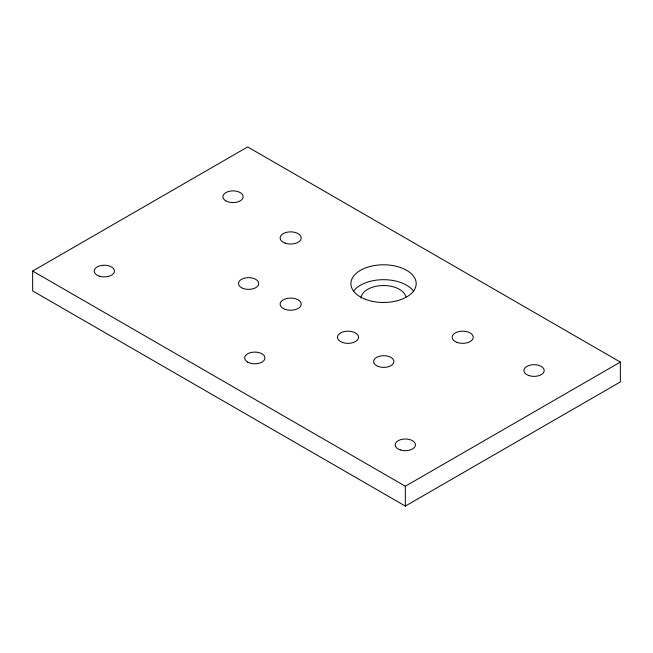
<?xml version="1.0" encoding="UTF-8"?>
<svg xmlns="http://www.w3.org/2000/svg" width="653" height="653" viewBox="0 0 653 653"><rect width="100%" height="100%" fill="white"/><g stroke="black" fill="none" stroke-linecap="round" stroke-linejoin="round"><path stroke-width="0.98" d="M32.65 271.052L247.658 146.917L620.35 362.089L620.35 381.948L405.342 506.083L32.65 290.911L32.65 271.052L405.342 486.224L620.35 362.089M405.342 486.224L405.342 506.083M353.395 291.32A32.634 18.839 0 0 1 383.548 279.688A32.634 18.839 0 0 1 413.7 291.32M361.06 298.086A22.504 12.995 0 0 1 382.78 285.541A22.504 12.995 0 0 1 405.929 297.197M342.425 342.425A10.538 6.089 0 0 0 358.538 337.462A10.538 6.089 0 0 0 343.045 331.887A10.538 6.089 0 0 0 342.425 342.425M457.092 342.425A10.538 6.089 0 0 0 473.213 337.462A10.538 6.089 0 0 0 457.72 331.887A10.538 6.089 0 0 0 457.092 342.425M285.083 243.112A10.538 6.089 0 0 0 301.196 238.157A10.538 6.089 0 0 0 285.712 232.574A10.538 6.089 0 0 0 285.083 243.112M365.419 299.303A32.634 18.839 0 0 0 416.116 284.863A32.634 18.839 0 0 0 369.116 266.734A32.634 18.839 0 0 0 365.419 299.303M285.083 309.318A10.538 6.089 0 0 0 301.196 304.363A10.538 6.089 0 0 0 285.712 298.78A10.538 6.089 0 0 0 285.083 309.318M378.389 366.504A10.138 5.853 0 0 0 393.881 361.738A10.138 5.853 0 0 0 378.985 356.375A10.138 5.853 0 0 0 378.389 366.504M243.243 288.479A10.138 5.853 0 0 0 258.735 283.712A10.138 5.853 0 0 0 243.847 278.349A10.138 5.853 0 0 0 243.243 288.479M225.873 200.871A10.138 5.853 0 0 0 242.834 198.251A10.138 5.853 0 0 0 230.419 191.084A10.138 5.853 0 0 0 225.873 200.871M99.256 276.121A10.138 5.853 0 0 0 114.455 271.052A10.138 5.853 0 0 0 99.256 265.983A10.138 5.853 0 0 0 99.256 276.121M247.658 362.089A10.138 5.853 0 0 0 264.62 359.46A10.138 5.853 0 0 0 252.205 352.294A10.138 5.853 0 0 0 247.658 362.089M400.273 449.909A10.138 5.853 0 0 0 415.471 444.84A10.138 5.853 0 0 0 400.273 439.779A10.138 5.853 0 0 0 400.273 449.909M528.987 375.597A10.138 5.853 0 0 0 544.194 370.529A10.138 5.853 0 0 0 528.987 365.46A10.138 5.853 0 0 0 528.987 375.597"/></g></svg>
